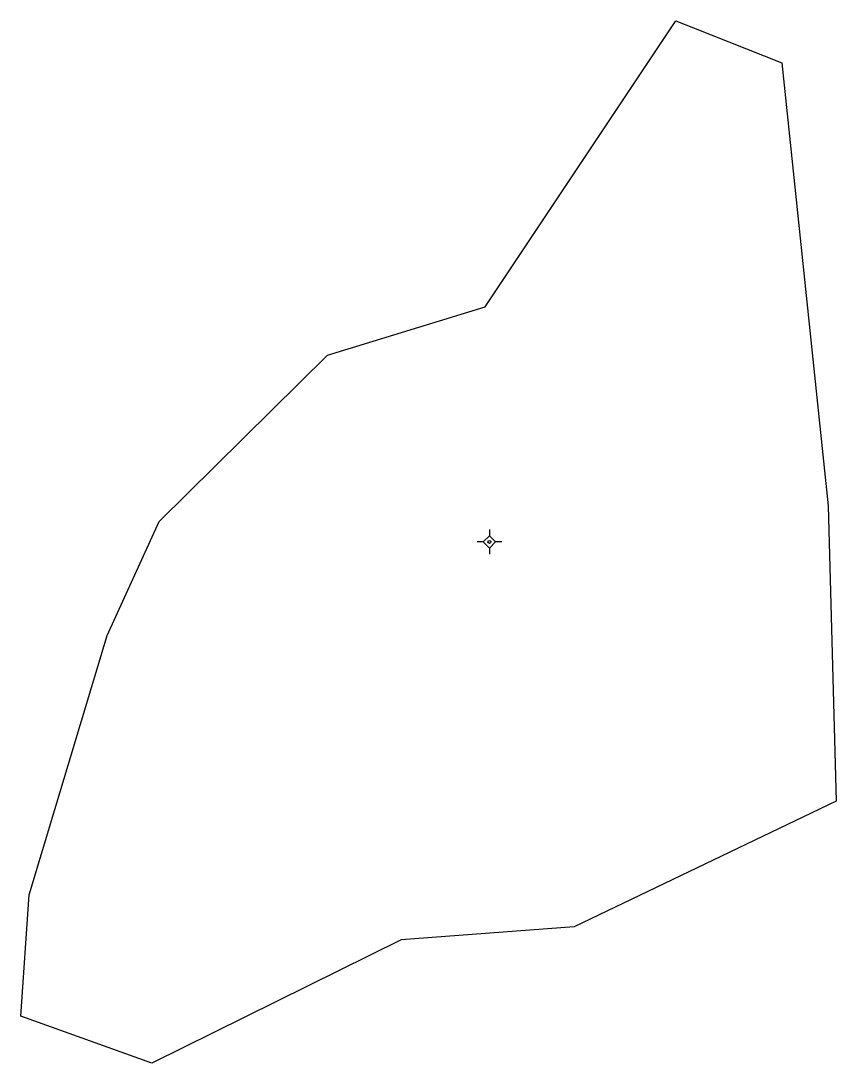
# Model space of a CAD drawing. Extents: x 551084 to 554510, y 1838080 to 1840221.
# Drawn here: x 552065 to 552147.9, y 1838747.3 to 1838853.2 of the extents above; entities that cross this region are included whole.
import ezdxf

# ---------------------------------------------------------------- set-up
doc = ezdxf.new("R2010")
doc.units = 0
doc.layers.add('Level 11', color=7, linetype='Continuous')
doc.layers.add('Level 19', color=7, linetype='Continuous')

msp = doc.modelspace()

# ---------------------------------------------------------------- linework, layer by layer
at = {"layer": 'Level 11'}
for p, q in [((552112.69, 1838801.5), (552112.69, 1838800.875)), ((552112.69, 1838800.875), (552112.065, 1838800.25)), ((552113.315, 1838800.25), (552112.69, 1838800.875)), ((552112.065, 1838800.25), (552111.44, 1838800.25)), ((552112.065, 1838800.25), (552112.69, 1838799.625)), ((552112.69, 1838799.625), (552113.315, 1838800.25)), ((552112.69, 1838799.625), (552112.69, 1838799)), ((552113.94, 1838800.25), (552113.315, 1838800.25))]:
    msp.add_line(p, q, dxfattribs=at)
msp.add_circle((552112.6897, 1838800.25), 0.15, dxfattribs=at)
at = {"layer": 'Level 19'}
msp.add_lwpolyline([(552147.935, 1838773.9125), (552121.293, 1838761.1613), (552103.6993, 1838759.8212), (552078.377, 1838747.3), (552065.0477, 1838752.0904), (552065.8808, 1838764.4116), (552073.8404, 1838790.7442), (552079.1193, 1838802.3353), (552096.2181, 1838819.2169), (552112.2528, 1838824.1274), (552131.6199, 1838853.1902), (552142.4087, 1838848.9298), (552147.1185, 1838803.9054), (552147.935, 1838773.9125)], dxfattribs=at)

doc.saveas('drawing.dxf')
